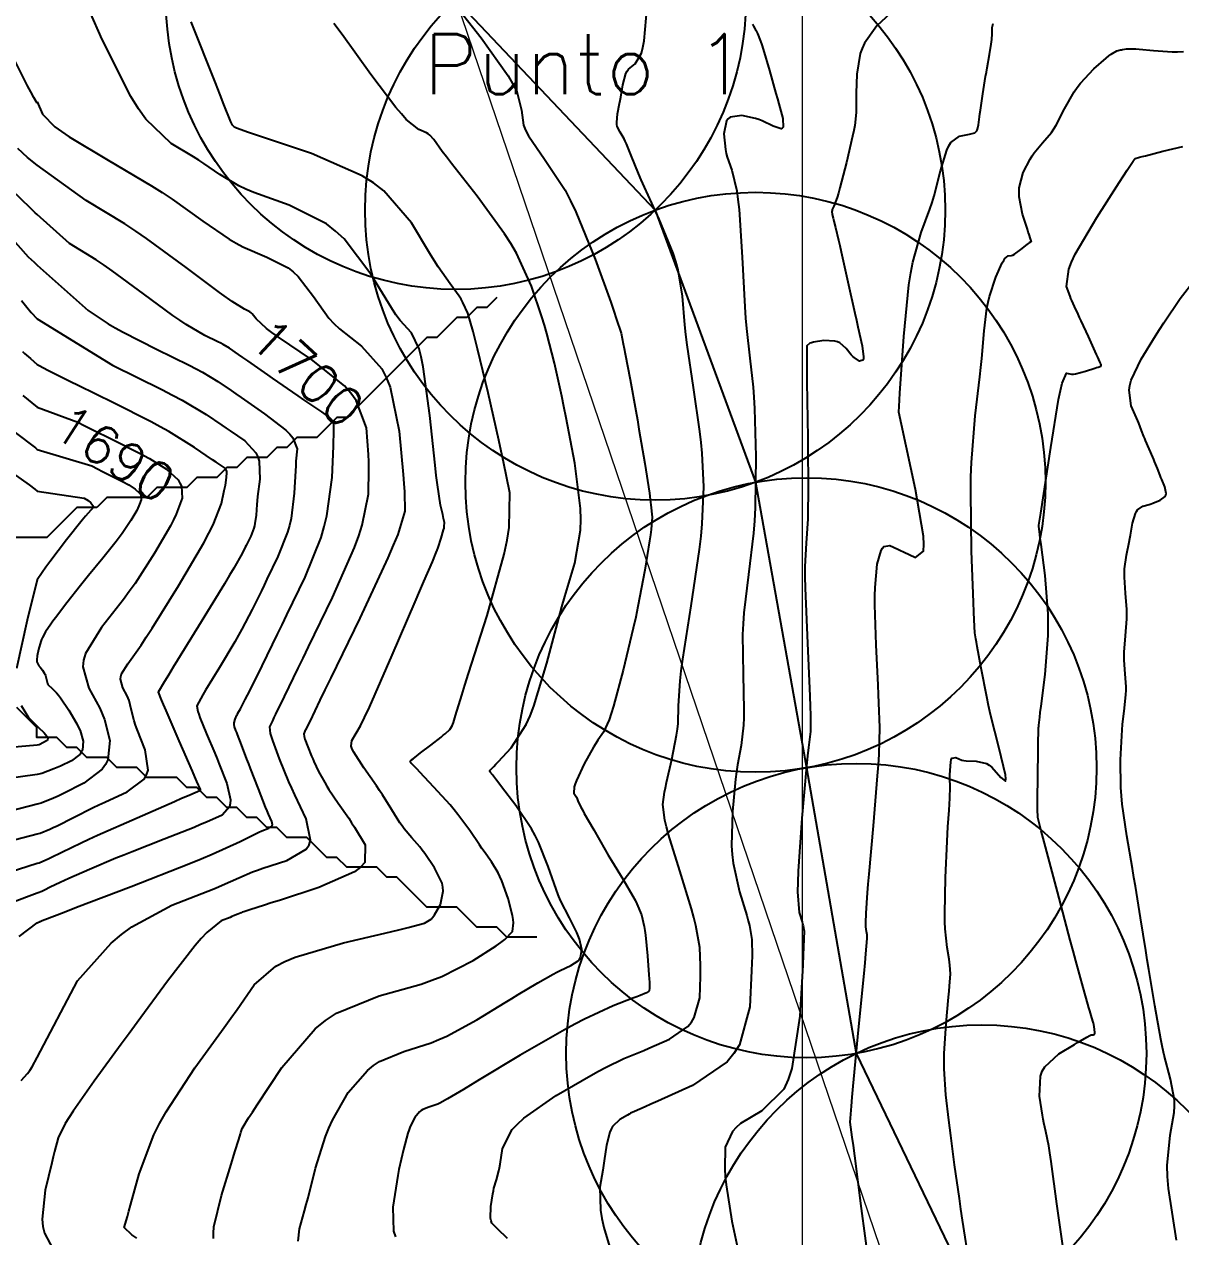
# Model space of a CAD drawing. Header units: metres. Extents: x 837117 to 838477, y 1189012 to 1191015.
# Drawn here: x 837998.7 to 838114.3, y 1190828.9 to 1190950.2 of the extents above; entities that cross this region are included whole.
import ezdxf

# ---------------------------------------------------------------- set-up
doc = ezdxf.new("R2010")
doc.units = ezdxf.units.M
doc.header["$LTSCALE"] = 0.3
for name, color, linetype in [('CIRCULOS', 60, 'Continuous'), ('COTAS 10', 1, 'Continuous'), ('COTAS INT', 252, 'Continuous'), ('LINEA_DE_CEROS', 61, 'Continuous')]:
    doc.layers.add(name, color=color, linetype=linetype)
for name, color, linetype, lineweight in [('COORD', 7, 'Continuous', 20), ('DRENAJE', 5, 'Continuous', 25), ('Linea_Tendencia', 51, 'Continuous', 20), ('TEXTPTO', 90, 'Continuous', 30)]:
    doc.layers.add(name, color=color, linetype=linetype, lineweight=lineweight)
doc.styles.get("Standard").update_dxf_attribs({"font": 'simplex.shx'})

msp = doc.modelspace()

# ---------------------------------------------------------------- linework, layer by layer
at = {"layer": 'CIRCULOS'}
for centre in [(838041.852, 1190952.651), (838061.774, 1190931.577), (838071.801, 1190904.366), (838076.908, 1190875.819), (838081.888, 1190847.25), (838094.438, 1190821.106)]:
    msp.add_circle(centre, 29, dxfattribs=at)
at = {"layer": 'COORD'}
msp.add_line((838076.514, 1189013.872), (838076.514, 1191013.872), dxfattribs=at)
at = {"layer": 'COTAS 10'}
for points, elevation in [([(838041.284, 1190952.792), (838044.367, 1190948.809), (838047.068, 1190945.008), (838047.562, 1190944.176), (838047.945, 1190943.44), (838048.411, 1190941.579), (838048.612, 1190940.076), (838048.828, 1190939.566), (838049.114, 1190939.015), (838050.728, 1190936.685), (838052.762, 1190933.572), (838053.313, 1190932.527), (838053.859, 1190931.403), (838055.786, 1190926.685), (838057.333, 1190922.363), (838057.64, 1190921.489), (838057.894, 1190920.755), (838058.371, 1190919.27), (838058.589, 1190918.213), (838058.68, 1190917.749), (838058.784, 1190917.211), (838059.27, 1190914.647), (838059.842, 1190911.504), (838060, 1190910.6), (838060.159, 1190909.681), (838060.732, 1190906.242), (838061.194, 1190903.267), (838061.284, 1190902.641), (838061.356, 1190902.101), (838061.476, 1190900.865), (838061.37, 1190899.643), (838061.299, 1190899.112), (838061.211, 1190898.497), (838060.744, 1190895.581), (838060.06, 1190891.943), (838059.834, 1190890.872), (838059.594, 1190889.774), (838058.594, 1190885.581), (838057.619, 1190881.969), (838057.394, 1190881.237), (838057.189, 1190880.622), (838056.608, 1190879.367), (838056.038, 1190878.579), (838055.839, 1190878.258), (838055.623, 1190877.891), (838054.692, 1190876.195), (838053.895, 1190874.536), (838053.763, 1190874.194), (838053.669, 1190873.902), (838053.649, 1190873.271), (838053.851, 1190872.972), (838053.898, 1190872.89), (838053.94, 1190872.808), (838054.058, 1190872.515), (838054.353, 1190871.89), (838054.508, 1190871.599), (838054.694, 1190871.258), (838055.629, 1190869.598), (838056.773, 1190867.626), (838057.091, 1190867.088), (838057.41, 1190866.553), (838058.567, 1190864.649), (838059.557, 1190862.963), (838059.771, 1190862.566), (838059.959, 1190862.198), (838060.42, 1190861.123), (838060.689, 1190859.959), (838060.755, 1190859.535), (838060.818, 1190859.069), (838061.017, 1190857.019), (838061.157, 1190855.097), (838061.182, 1190854.71), (838061.202, 1190854.386), (838061.226, 1190853.744), (838061.17, 1190853.538), (838061.139, 1190853.49), (838061.102, 1190853.446), (838060.914, 1190853.317), (838060.264, 1190853.052), (838059.936, 1190852.922), (838059.544, 1190852.767), (838057.593, 1190852.003), (838054.725, 1190850.683), (838053.754, 1190850.178), (838052.707, 1190849.612), (838048.287, 1190847.064), (838044.178, 1190844.603), (838043.326, 1190844.092), (838042.599, 1190843.655), (838041.004, 1190842.695), (838040.242, 1190842.281), (838040.039, 1190842.189), (838039.84, 1190842.107), (838039.153, 1190841.89), (838038.533, 1190841.636), (838038.376, 1190841.531), (838038.226, 1190841.41), (838037.739, 1190840.847), (838037.294, 1190839.954), (838037.171, 1190839.626), (838037.047, 1190839.262), (838036.598, 1190837.657), (838036.163, 1190835.654), (838036.047, 1190835.041), (838035.934, 1190834.402), (838035.542, 1190831.88), (838035.626, 1190829.47), (838035.813, 1190828.902)], 1710), ([(838093.22, 1190826.114), (838092.517, 1190830.56), (838092.348, 1190831.67), (838092.191, 1190832.728), (838091.718, 1190836.114), (838091.342, 1190839.041), (838091.246, 1190839.81), (838091.153, 1190840.561), (838090.846, 1190843.126), (838090.677, 1190845.704), (838090.671, 1190846.465), (838090.683, 1190847.245), (838090.872, 1190850.231), (838091.122, 1190852.89), (838091.171, 1190853.465), (838091.212, 1190853.969), (838091.29, 1190855.209), (838091.254, 1190856.089), (838091.223, 1190856.367), (838091.182, 1190856.66), (838090.961, 1190857.843), (838090.769, 1190859.696), (838090.747, 1190860.411), (838090.739, 1190861.214), (838090.823, 1190864.846), (838090.981, 1190868.436), (838091.019, 1190869.213), (838091.056, 1190869.896), (838091.169, 1190871.58), (838091.243, 1190872.772), (838091.254, 1190873.145), (838091.262, 1190873.537), (838091.255, 1190875.105), (838091.325, 1190876.399), (838091.38, 1190876.617), (838091.451, 1190876.775), (838091.838, 1190876.839), (838092.445, 1190876.58), (838092.656, 1190876.534), (838092.884, 1190876.499), (838093.862, 1190876.467), (838094.908, 1190876.243), (838095.18, 1190876.086), (838095.444, 1190875.89), (838096.334, 1190874.839), (838096.822, 1190874.484), (838096.832, 1190874.725), (838096.789, 1190875.113), (838096.183, 1190877.742), (838095.321, 1190881.155), (838095.116, 1190882.038), (838094.925, 1190882.894), (838094.357, 1190885.762), (838093.974, 1190887.942), (838093.9, 1190888.365), (838093.839, 1190888.709), (838093.734, 1190889.296), (838093.675, 1190890.597), (838093.643, 1190891.391), (838093.605, 1190892.373), (838093.412, 1190897.486), (838093.324, 1190903.416), (838093.353, 1190904.914), (838093.404, 1190906.348), (838093.778, 1190911.009), (838094.232, 1190914.898), (838094.332, 1190915.847), (838094.423, 1190916.741), (838094.659, 1190919.505), (838094.94, 1190921.79), (838095.059, 1190922.381), (838095.195, 1190922.954), (838095.833, 1190924.874), (838096.482, 1190926.298), (838096.626, 1190926.559), (838096.753, 1190926.761), (838097.082, 1190927.011), (838097.414, 1190927.031), (838097.544, 1190927.089), (838097.69, 1190927.169), (838098.353, 1190927.648), (838098.977, 1190928.154), (838099.099, 1190928.251), (838099.198, 1190928.33), (838099.371, 1190928.461), (838099.389, 1190928.477), (838099.391, 1190928.483), (838099.392, 1190928.49), (838099.383, 1190928.522), (838099.361, 1190928.573), (838099.354, 1190928.592), (838099.346, 1190928.614), (838099.311, 1190928.707), (838099.165, 1190929.151), (838099.087, 1190929.392), (838098.993, 1190929.685), (838098.517, 1190931.172), (838098.172, 1190932.92), (838098.16, 1190933.378), (838098.185, 1190933.824), (838098.578, 1190935.34), (838099.258, 1190936.671), (838099.465, 1190937), (838099.678, 1190937.313), (838100.514, 1190938.3), (838101.391, 1190939.355), (838101.631, 1190939.711), (838101.87, 1190940.094), (838102.72, 1190941.707), (838103.679, 1190943.409), (838103.986, 1190943.849), (838104.311, 1190944.275), (838105.633, 1190945.698), (838106.861, 1190946.789), (838107.127, 1190947.005), (838107.361, 1190947.184), (838107.936, 1190947.52), (838108.308, 1190947.606), (838108.413, 1190947.627), (838108.52, 1190947.648), (838108.914, 1190947.712), (838109.572, 1190947.72), (838109.846, 1190947.704), (838110.159, 1190947.68), (838111.619, 1190947.53), (838113.461, 1190947.423), (838114.016, 1190947.426), (838114.589, 1190947.444)], 1720), ([(837998.38, 1190844.547), (837999.028, 1190845.236), (837999.242, 1190845.542), (837999.472, 1190845.898), (838000, 1190846.838), (838004.032, 1190854.509), (838007.396, 1190858.284), (838008.402, 1190859.144), (838009.439, 1190859.923), (838013.449, 1190862.066), (838017.043, 1190863.47), (838017.818, 1190863.784), (838018.498, 1190864.065), (838020.156, 1190864.808), (838021.521, 1190865.395), (838022.015, 1190865.577), (838022.56, 1190865.768), (838024.948, 1190866.53), (838026.898, 1190867.668), (838027.167, 1190868.096), (838027.317, 1190868.573), (838026.881, 1190870.704), (838025.741, 1190873.113), (838025.448, 1190873.766), (838025.165, 1190874.413), (838024.224, 1190876.698), (838023.541, 1190878.554), (838023.42, 1190878.931), (838023.329, 1190879.248), (838023.245, 1190879.897), (838023.536, 1190880.525), (838023.682, 1190880.828), (838023.855, 1190881.188), (838024.714, 1190882.954), (838026.083, 1190885.766), (838026.577, 1190886.786), (838027.122, 1190887.91), (838029.509, 1190892.838), (838031.713, 1190897.834), (838032.143, 1190899.001), (838032.495, 1190900.073), (838033.115, 1190903.164), (838033.15, 1190905.693), (838033.132, 1190906.411), (838033.103, 1190907.137), (838032.901, 1190909.824), (838031.891, 1190912.537), (838031.352, 1190913.28), (838030.701, 1190914.019), (838027.415, 1190916.659), (838024.12, 1190918.874), (838023.463, 1190919.346), (838022.916, 1190919.756), (838021.866, 1190920.724), (838021.492, 1190921.216), (838021.371, 1190921.326), (838021.244, 1190921.425), (838020.724, 1190921.687), (838019.485, 1190922.44), (838019.004, 1190922.779), (838018.904, 1190922.848), (838018.22, 1190923.343), (838014.891, 1190925.854), (838010.923, 1190928.753), (838009.837, 1190929.493), (838008.755, 1190930.206), (838004.891, 1190932.555), (838000, 1190936.069), (837999.012, 1190936.829), (837998.061, 1190937.734)], 1700), ([(837998.55, 1190913.042), (838000, 1190911.868), (838004.065, 1190910.371), (838004.673, 1190910.059), (838005.301, 1190909.742), (838007.732, 1190908.547), (838010.084, 1190907.355), (838010.661, 1190907.04), (838011.207, 1190906.731), (838012.914, 1190905.667), (838014.067, 1190904.603), (838014.263, 1190904.293), (838014.407, 1190903.978), (838014.484, 1190902.786), (838013.898, 1190901.191), (838013.624, 1190900.62), (838013.301, 1190899.995), (838011.733, 1190897.272), (838009.769, 1190894.253), (838009.198, 1190893.441), (838008.615, 1190892.639), (838006.407, 1190889.829), (838004.823, 1190887.234), (838004.631, 1190886.568), (838004.548, 1190885.925), (838005.14, 1190883.791), (838006.249, 1190881.781), (838006.491, 1190881.215), (838006.704, 1190880.646), (838007.241, 1190878.556), (838007.06, 1190876.614), (838006.821, 1190876.138), (838006.501, 1190875.688), (838004.664, 1190874.282), (838002.565, 1190873.224), (838002.079, 1190872.992), (838001.635, 1190872.788), (838000.376, 1190872.27), (838000, 1190872.171), (837992.766, 1190870.294)], 1690)]:
    msp.add_lwpolyline(points, dxfattribs=dict(at, elevation=elevation))
at = {"layer": 'COTAS INT'}
for points, elevation in [([(838009.965, 1190828.778), (838009.445, 1190829.104), (838008.694, 1190829.857), (838009.002, 1190830.933), (838009.15, 1190831.462), (838009.324, 1190832.091), (838010.181, 1190835.198), (838011.663, 1190839.113), (838012.233, 1190840.251), (838012.871, 1190841.413), (838015.75, 1190845.807), (838018.685, 1190849.85), (838019.358, 1190850.791), (838019.971, 1190851.654), (838021.681, 1190854.126), (838023.853, 1190855.966), (838024.757, 1190856.43), (838025.792, 1190856.875), (838030.622, 1190858.319), (838035.324, 1190859.419), (838036.278, 1190859.647), (838037.082, 1190859.841), (838038.73, 1190860.268), (838039.381, 1190860.685), (838039.555, 1190860.874), (838039.727, 1190861.094), (838040.33, 1190862.154), (838040.595, 1190863.486), (838040.554, 1190863.878), (838040.464, 1190864.28), (838039.727, 1190865.813), (838038.732, 1190867.247), (838038.479, 1190867.586), (838038.237, 1190867.9), (838037.444, 1190868.826), (838036.695, 1190869.714), (838036.48, 1190870.005), (838036.262, 1190870.315), (838035.448, 1190871.596), (838034.512, 1190873.097), (838034.217, 1190873.545), (838033.907, 1190874.008), (838032.656, 1190875.799), (838031.649, 1190877.367), (838031.493, 1190877.689), (838031.389, 1190877.963), (838031.457, 1190878.547), (838032.327, 1190880.017), (838032.73, 1190880.849), (838033.203, 1190881.866), (838035.496, 1190887.071), (838037.785, 1190892.403), (838038.255, 1190893.499), (838038.654, 1190894.43), (838039.504, 1190896.418), (838039.876, 1190897.337), (838039.973, 1190897.593), (838040.068, 1190897.851), (838040.389, 1190898.791), (838040.625, 1190899.603), (838040.666, 1190899.78), (838040.696, 1190899.936), (838040.717, 1190900.328), (838040.628, 1190900.752), (838040.589, 1190900.928), (838040.544, 1190901.13), (838040.328, 1190902.074), (838040.003, 1190904.127), (838039.89, 1190905.029), (838039.766, 1190906.075), (838039.231, 1190911.057), (838038.584, 1190915.927), (838038.389, 1190916.903), (838038.188, 1190917.717), (838037.403, 1190919.311), (838036.277, 1190920.539), (838035.861, 1190921.122), (838035.398, 1190921.811), (838033.35, 1190925.178), (838030.671, 1190928.702), (838029.81, 1190929.489), (838028.899, 1190930.196), (838025.178, 1190932.067), (838021.647, 1190933.352), (838020.855, 1190933.688), (838020.143, 1190934.016), (838018.241, 1190935.13), (838016.658, 1190936.251), (838016.147, 1190936.584), (838015.604, 1190936.926), (838013.38, 1190938.241), (838010.846, 1190940.674), (838010.108, 1190941.721), (838009.354, 1190942.929), (838006.497, 1190948.642), (838004.033, 1190954.293)], 1704), ([(838047.01, 1190828.734), (838045.996, 1190829.725), (838045.456, 1190830.279), (838045.37, 1190830.505), (838045.312, 1190830.763), (838045.33, 1190831.956), (838045.537, 1190833.215), (838045.598, 1190833.513), (838045.66, 1190833.789), (838045.896, 1190834.608), (838046.14, 1190835.499), (838046.207, 1190835.822), (838046.274, 1190836.177), (838046.515, 1190837.736), (838047.485, 1190839.627), (838048.012, 1190840.192), (838048.65, 1190840.775), (838051.889, 1190843.033), (838055.34, 1190845.044), (838056.113, 1190845.473), (838056.806, 1190845.845), (838058.651, 1190846.727), (838060.158, 1190847.342), (838060.638, 1190847.546), (838061.146, 1190847.765), (838063.209, 1190848.679), (838065.036, 1190849.93), (838065.396, 1190850.361), (838065.692, 1190850.828), (838066.233, 1190852.823), (838066.311, 1190854.951), (838066.314, 1190855.503), (838066.31, 1190856.039), (838066.232, 1190857.838), (838065.85, 1190860.043), (838065.655, 1190860.834), (838065.421, 1190861.704), (838064.251, 1190865.498), (838063.121, 1190869.135), (838062.912, 1190869.905), (838062.748, 1190870.573), (838062.532, 1190872.131), (838062.717, 1190873.362), (838062.806, 1190873.824), (838062.911, 1190874.338), (838063.428, 1190876.633), (838063.914, 1190879.062), (838064, 1190879.661), (838064.064, 1190880.228), (838064.122, 1190882.009), (838064.263, 1190884.5), (838064.381, 1190885.514), (838064.533, 1190886.669), (838065.365, 1190892.009), (838066.203, 1190897.64), (838066.36, 1190898.977), (838066.483, 1190900.218), (838066.654, 1190903.899), (838066.469, 1190907.281), (838066.367, 1190908.333), (838066.244, 1190909.436), (838065.619, 1190913.839), (838064.981, 1190918.116), (838064.85, 1190919.14), (838064.739, 1190920.095), (838064.504, 1190922.964), (838064.084, 1190925.618), (838063.857, 1190926.437), (838063.581, 1190927.293), (838062.184, 1190930.689), (838060.714, 1190933.875), (838060.391, 1190934.598), (838060.105, 1190935.253), (838059.38, 1190937.045), (838058.914, 1190938.22), (838058.792, 1190938.486), (838058.672, 1190938.727), (838058.266, 1190939.38), (838057.993, 1190939.957), (838057.958, 1190940.148), (838057.94, 1190940.354), (838058.021, 1190941.213), (838058.218, 1190942.236), (838058.274, 1190942.544), (838058.33, 1190942.864), (838058.535, 1190944.11), (838058.85, 1190945.233), (838058.975, 1190945.475), (838059.117, 1190945.687), (838059.765, 1190946.202), (838060.412, 1190947.272), (838060.552, 1190947.834), (838060.676, 1190948.51), (838060.983, 1190951.913)], 1712), ([(838017.614, 1190828.753), (838017.605, 1190829.289), (838017.661, 1190829.924), (838018.403, 1190833.033), (838019.379, 1190836.176), (838019.584, 1190836.832), (838019.759, 1190837.394), (838020.152, 1190838.652), (838020.327, 1190839.215), (838020.364, 1190839.34), (838020.397, 1190839.451), (838020.477, 1190839.741), (838021.115, 1190840.798), (838021.5, 1190841.392), (838021.975, 1190842.118), (838024.442, 1190845.828), (838027.793, 1190849.706), (838028.825, 1190850.537), (838029.903, 1190851.262), (838034.172, 1190853.006), (838038.392, 1190854.19), (838039.439, 1190854.563), (838040.433, 1190854.955), (838043.585, 1190856.533), (838045.895, 1190858.019), (838046.359, 1190858.352), (838046.746, 1190858.653), (838047.51, 1190859.457), (838047.604, 1190860.318), (838047.569, 1190860.653), (838047.507, 1190861.031), (838047.064, 1190862.749), (838046.437, 1190864.524), (838046.259, 1190864.939), (838046.08, 1190865.32), (838045.418, 1190866.417), (838044.674, 1190867.429), (838044.443, 1190867.757), (838044.2, 1190868.106), (838043.235, 1190869.535), (838042.056, 1190871.153), (838041.68, 1190871.62), (838041.281, 1190872.096), (838039.662, 1190873.884), (838038.241, 1190875.374), (838037.967, 1190875.662), (838037.746, 1190875.895), (838037.382, 1190876.289), (838037.355, 1190876.333), (838037.337, 1190876.359), (838037.301, 1190876.412), (838037.277, 1190876.461), (838037.276, 1190876.473), (838037.278, 1190876.484), (838037.304, 1190876.516), (838037.369, 1190876.565), (838037.396, 1190876.585), (838037.426, 1190876.609), (838037.566, 1190876.723), (838037.936, 1190877.014), (838038.112, 1190877.15), (838038.32, 1190877.31), (838039.336, 1190878.085), (838040.371, 1190878.89), (838040.591, 1190879.068), (838040.782, 1190879.226), (838041.23, 1190879.637), (838041.48, 1190880.026), (838041.545, 1190880.17), (838041.609, 1190880.331), (838041.826, 1190881.044), (838042.434, 1190883.075), (838042.744, 1190884.067), (838043.116, 1190885.244), (838044.974, 1190891.044), (838046.695, 1190897.192), (838046.982, 1190898.588), (838047.186, 1190899.852), (838047.238, 1190903.308), (838046.61, 1190906.418), (838046.385, 1190907.463), (838046.139, 1190908.587), (838045.07, 1190913.308), (838044.024, 1190917.721), (838043.793, 1190918.651), (838043.587, 1190919.453), (838043.055, 1190921.294), (838042.562, 1190922.358), (838042.381, 1190922.67), (838042.18, 1190922.99), (838041.294, 1190924.212), (838040.081, 1190925.923), (838039.675, 1190926.552), (838039.238, 1190927.248), (838037.405, 1190930.323), (838034.636, 1190933.525), (838033.608, 1190934.3), (838032.467, 1190935.028), (838027.405, 1190937.257), (838022.728, 1190938.808), (838021.83, 1190939.108), (838021.104, 1190939.352), (838019.916, 1190939.768), (838019.841, 1190939.821), (838019.817, 1190939.837), (838019.791, 1190939.854), (838019.685, 1190939.916), (838019.564, 1190940.032), (838019.529, 1190940.082), (838019.493, 1190940.139), (838019.357, 1190940.412), (838018.662, 1190942.141), (838018.274, 1190943.117), (838017.801, 1190944.309), (838015.384, 1190950.412)], 1706), ([(838085.272, 1190951.249), (838083.951, 1190950.001), (838082.721, 1190948.276), (838082.481, 1190947.76), (838082.285, 1190947.229), (838081.938, 1190945.176), (838081.89, 1190943.274), (838081.882, 1190942.838), (838081.875, 1190942.441), (838081.871, 1190941.335), (838081.729, 1190940.051), (838081.636, 1190939.542), (838081.52, 1190938.967), (838080.907, 1190936.332), (838080.249, 1190933.797), (838080.104, 1190933.284), (838079.976, 1190932.852), (838079.648, 1190931.975), (838079.486, 1190931.639), (838079.463, 1190931.549), (838079.448, 1190931.461), (838079.474, 1190931.153), (838079.578, 1190930.771), (838079.613, 1190930.636), (838079.651, 1190930.489), (838079.81, 1190929.85), (838080.107, 1190928.578), (838080.232, 1190928.031), (838080.375, 1190927.4), (838081.045, 1190924.415), (838081.743, 1190921.285), (838081.904, 1190920.562), (838082.05, 1190919.9), (838082.462, 1190918.028), (838082.615, 1190916.899), (838082.598, 1190916.705), (838082.556, 1190916.564), (838082.192, 1190916.482), (838081.668, 1190916.831), (838081.526, 1190916.96), (838081.385, 1190917.105), (838080.883, 1190917.746), (838080.237, 1190918.313), (838080.004, 1190918.411), (838079.748, 1190918.483), (838078.631, 1190918.53), (838077.602, 1190918.376), (838077.402, 1190918.321), (838077.239, 1190918.262), (838076.956, 1190918.003), (838076.941, 1190916.416), (838076.946, 1190915.519), (838076.956, 1190914.423), (838077.028, 1190908.815), (838077.063, 1190903.001), (838077.05, 1190901.776), (838077.028, 1190900.718), (838076.866, 1190898.289), (838076.749, 1190895.94), (838076.756, 1190894.933), (838076.779, 1190893.772), (838077.002, 1190888.289), (838077.249, 1190882.984), (838077.287, 1190881.935), (838077.313, 1190881.068), (838077.296, 1190879.451), (838077.105, 1190877.86), (838077.02, 1190877.009), (838076.922, 1190875.98), (838076.454, 1190870.783), (838076.073, 1190865.466), (838076.03, 1190864.362), (838076.014, 1190863.417), (838076.182, 1190861.333), (838076.466, 1190860.413), (838076.522, 1190860.202), (838076.57, 1190860.01), (838076.662, 1190859.476), (838076.618, 1190857.924), (838076.579, 1190857.09), (838076.528, 1190856.082), (838076.248, 1190850.981), (838075.451, 1190845.73), (838075.074, 1190844.627), (838074.629, 1190843.675), (838072.457, 1190841.505), (838070.304, 1190840.23), (838069.871, 1190839.843), (838069.508, 1190839.441), (838068.787, 1190837.867), (838068.73, 1190835.715), (838068.787, 1190834.949), (838068.874, 1190834.11), (838069.451, 1190830.465), (838070.233, 1190826.749)], 1716), ([(838026.068, 1190828.49), (838026.208, 1190829.711), (838026.728, 1190831.506), (838026.897, 1190832.133), (838027.077, 1190832.818), (838027.819, 1190835.764), (838028.815, 1190838.944), (838029.156, 1190839.775), (838029.524, 1190840.586), (838031.091, 1190843.337), (838033.01, 1190845.558), (838033.601, 1190846.034), (838034.218, 1190846.449), (838036.663, 1190847.448), (838039.371, 1190848.303), (838040.154, 1190848.628), (838040.952, 1190848.991), (838043.955, 1190850.623), (838046.773, 1190852.331), (838047.455, 1190852.743), (838048.094, 1190853.129), (838050.045, 1190854.302), (838051.569, 1190855.177), (838051.938, 1190855.375), (838052.285, 1190855.553), (838053.349, 1190856.036), (838054.074, 1190856.498), (838054.207, 1190856.663), (838054.31, 1190856.845), (838054.441, 1190857.633), (838054.215, 1190858.662), (838054.094, 1190858.995), (838053.947, 1190859.349), (838053.205, 1190860.8), (838052.326, 1190862.557), (838052.093, 1190863.104), (838051.865, 1190863.676), (838051.078, 1190865.959), (838050.122, 1190868.383), (838049.788, 1190869.045), (838049.423, 1190869.701), (838047.854, 1190872.037), (838046.421, 1190873.91), (838046.143, 1190874.275), (838045.916, 1190874.573), (838045.523, 1190875.096), (838045.455, 1190875.189), (838045.433, 1190875.216), (838045.41, 1190875.244), (838045.314, 1190875.349), (838045.247, 1190875.449), (838045.241, 1190875.473), (838045.24, 1190875.496), (838045.286, 1190875.568), (838045.657, 1190875.952), (838045.862, 1190876.172), (838046.112, 1190876.441), (838047.383, 1190877.824), (838048.88, 1190880.155), (838049.272, 1190881.023), (838049.654, 1190881.986), (838050.954, 1190886.266), (838052.133, 1190890.785), (838052.439, 1190891.899), (838052.736, 1190892.954), (838053.735, 1190896.266), (838054.312, 1190899.582), (838054.342, 1190900.639), (838054.317, 1190901.756), (838053.758, 1190906.289), (838052.883, 1190910.819), (838052.659, 1190911.934), (838052.442, 1190912.988), (838051.72, 1190916.289), (838050.959, 1190919.238), (838050.716, 1190920.07), (838050.46, 1190920.908), (838049.42, 1190923.989), (838047.901, 1190927.27), (838047.342, 1190928.233), (838046.723, 1190929.221), (838043.989, 1190932.986), (838041.42, 1190936.238), (838040.905, 1190936.901), (838040.476, 1190937.461), (838039.633, 1190938.629), (838039.231, 1190939.086), (838039.079, 1190939.198), (838038.91, 1190939.304), (838038.153, 1190939.633), (838036.888, 1190940.655), (838036.399, 1190941.197), (838035.85, 1190941.852), (838033.364, 1190945.156), (838030.467, 1190949.146), (838029.658, 1190950.234)], 1708), ([(838071.512, 1190950.185), (838071.625, 1190949.995), (838071.749, 1190949.752), (838071.79, 1190949.675), (838071.834, 1190949.594), (838072.016, 1190949.262), (838072.322, 1190948.474), (838072.443, 1190948.103), (838072.58, 1190947.667), (838073.209, 1190945.545), (838073.857, 1190943.255), (838074.006, 1190942.714), (838074.143, 1190942.212), (838074.526, 1190940.737), (838074.564, 1190939.883), (838074.483, 1190939.773), (838074.361, 1190939.719), (838073.59, 1190939.98), (838072.479, 1190940.522), (838072.143, 1190940.643), (838071.795, 1190940.753), (838070.436, 1190941.046), (838069.288, 1190940.895), (838069.073, 1190940.725), (838068.902, 1190940.499), (838068.658, 1190939.217), (838068.805, 1190937.658), (838068.882, 1190937.258), (838068.974, 1190936.871), (838069.436, 1190935.586), (838069.937, 1190933.524), (838070.054, 1190932.647), (838070.162, 1190931.638), (838070.47, 1190926.889), (838070.74, 1190921.925), (838070.824, 1190920.78), (838070.911, 1190919.736), (838071.259, 1190916.793), (838071.573, 1190913.886), (838071.639, 1190912.864), (838071.697, 1190911.748), (838071.833, 1190906.933), (838071.77, 1190901.823), (838071.703, 1190900.521), (838071.614, 1190899.267), (838071.115, 1190895.149), (838070.641, 1190891.304), (838070.568, 1190890.224), (838070.521, 1190889.136), (838070.562, 1190885.149), (838070.657, 1190881.606), (838070.643, 1190880.798), (838070.613, 1190880.065), (838070.362, 1190878.042), (838070.008, 1190876.099), (838069.913, 1190875.416), (838069.82, 1190874.671), (838069.493, 1190871.457), (838069.41, 1190868.02), (838069.471, 1190867.134), (838069.567, 1190866.276), (838070.216, 1190863.416), (838070.943, 1190861.058), (838071.089, 1190860.518), (838071.21, 1190860.027), (838071.447, 1190858.657), (838071.464, 1190856.981), (838071.446, 1190856.297), (838071.419, 1190855.517), (838071.241, 1190851.902), (838070.214, 1190848.118), (838069.653, 1190847.231), (838068.97, 1190846.414), (838065.504, 1190844.042), (838062.028, 1190842.478), (838061.341, 1190842.17), (838060.772, 1190841.916), (838059.709, 1190841.451), (838059.311, 1190841.261), (838059.162, 1190841.18), (838058.995, 1190841.088), (838058.25, 1190840.654), (838057.522, 1190839.946), (838057.366, 1190839.681), (838057.228, 1190839.385), (838056.896, 1190838.069), (838056.671, 1190836.503), (838056.602, 1190836.052), (838056.53, 1190835.592), (838056.242, 1190833.864), (838056.296, 1190831.567), (838056.439, 1190830.748), (838056.638, 1190829.849), (838057.819, 1190825.945)], 1714), ([(838083.137, 1190826.281), (838082.413, 1190831.747), (838081.727, 1190837.002), (838081.593, 1190838.03), (838081.483, 1190838.872), (838081.29, 1190840.372), (838081.396, 1190841.965), (838081.474, 1190842.866), (838081.574, 1190843.967), (838082.114, 1190849.605), (838082.661, 1190855.227), (838082.766, 1190856.318), (838082.851, 1190857.206), (838082.989, 1190858.732), (838082.979, 1190858.965), (838082.971, 1190859.038), (838082.96, 1190859.116), (838082.901, 1190859.429), (838082.851, 1190859.92), (838082.845, 1190860.109), (838082.843, 1190860.321), (838082.865, 1190861.283), (838083.006, 1190863.299), (838083.078, 1190864.176), (838083.165, 1190865.192), (838083.601, 1190870.016), (838084.021, 1190875.005), (838084.098, 1190876.126), (838084.158, 1190877.134), (838084.232, 1190879.832), (838084.153, 1190882.294), (838084.117, 1190883.154), (838084.074, 1190884.09), (838083.868, 1190888.114), (838083.734, 1190892.103), (838083.737, 1190893.017), (838083.758, 1190893.85), (838083.979, 1190896.169), (838084.379, 1190897.542), (838084.513, 1190897.777), (838084.657, 1190897.948), (838085.257, 1190898.045), (838086.051, 1190897.667), (838086.317, 1190897.541), (838086.602, 1190897.404), (838087.796, 1190896.832), (838088.604, 1190897.491), (838088.647, 1190898.131), (838088.61, 1190898.971), (838087.822, 1190903.655), (838086.406, 1190910.15), (838086.14, 1190911.373), (838086.207, 1190912.575), (838086.255, 1190913.309), (838086.316, 1190914.218), (838086.64, 1190918.95), (838087.154, 1190924.115), (838087.333, 1190925.297), (838087.53, 1190926.371), (838088.375, 1190929.352), (838089.25, 1190931.682), (838089.464, 1190932.346), (838089.668, 1190933.017), (838090.303, 1190935.509), (838090.936, 1190937.589), (838091.138, 1190938.001), (838091.352, 1190938.342), (838092.22, 1190938.981), (838093.026, 1190939.14), (838093.201, 1190939.179), (838093.354, 1190939.215), (838093.733, 1190939.324), (838093.936, 1190939.503), (838093.979, 1190939.582), (838094.016, 1190939.674), (838094.1, 1190940.115), (838094.195, 1190940.908), (838094.239, 1190941.221), (838094.29, 1190941.576), (838094.539, 1190943.198), (838094.821, 1190944.951), (838094.894, 1190945.389), (838094.965, 1190945.806), (838095.201, 1190947.139), (838095.375, 1190948.185), (838095.407, 1190948.42), (838095.431, 1190948.632), (838095.459, 1190949.204), (838095.464, 1190949.621), (838095.474, 1190949.736), (838095.488, 1190949.85), (838095.57, 1190950.26)], 1718), ([(838000, 1190942.266), (837999.644, 1190942.856), (837999.341, 1190943.409), (837999.014, 1190944.024), (837997.636, 1190946.762)], 1702), ([(838000, 1190942.423), (838000.509, 1190941.164), (838001.759, 1190939.904), (838002.405, 1190939.433), (838003.183, 1190938.907), (838007.075, 1190936.566), (838011.417, 1190933.999), (838012.477, 1190933.331), (838013.475, 1190932.681), (838016.566, 1190930.492), (838019.181, 1190928.68), (838019.879, 1190928.268), (838020.566, 1190927.896), (838022.951, 1190926.877), (838025.071, 1190925.81), (838025.591, 1190925.408), (838026.081, 1190924.959), (838027.608, 1190922.951), (838029.157, 1190920.783), (838029.662, 1190920.234), (838030.199, 1190919.707), (838032.409, 1190917.985), (838034.46, 1190915.72), (838034.895, 1190914.85), (838035.274, 1190913.875), (838036.164, 1190909.475), (838036.57, 1190905.156), (838036.643, 1190904.231), (838036.699, 1190903.425), (838036.758, 1190901.49), (838036.033, 1190899.139), (838035.594, 1190898.069), (838035.051, 1190896.818), (838032.233, 1190890.786), (838029.342, 1190884.812), (838028.754, 1190883.598), (838028.258, 1190882.573), (838027.232, 1190880.46), (838026.882, 1190879.739), (838026.811, 1190879.593), (838026.752, 1190879.469), (838026.632, 1190879.213), (838026.667, 1190878.947), (838026.704, 1190878.818), (838026.753, 1190878.664), (838027.032, 1190877.906), (838027.418, 1190876.969), (838027.535, 1190876.702), (838027.657, 1190876.432), (838028.131, 1190875.431), (838028.737, 1190874.327), (838028.942, 1190873.992), (838029.163, 1190873.645), (838030.093, 1190872.285), (838031.137, 1190870.769), (838031.429, 1190870.322), (838031.723, 1190869.864), (838032.795, 1190868.115), (838032.74, 1190866.348), (838032.323, 1190865.878), (838031.731, 1190865.418), (838028.142, 1190863.828), (838024.207, 1190862.555), (838023.397, 1190862.294), (838022.709, 1190862.074), (838021.234, 1190861.608), (838020.636, 1190861.417), (838020.499, 1190861.369), (838020.376, 1190861.324), (838020.038, 1190861.179), (838019.632, 1190860.997), (838019.465, 1190860.928), (838019.275, 1190860.851), (838018.393, 1190860.507), (838016.941, 1190859.343), (838016.391, 1190858.75), (838015.777, 1190858.039), (838013.028, 1190854.492), (838009.976, 1190850.333), (838009.172, 1190849.237), (838008.386, 1190848.165), (838005.696, 1190844.492), (838003.575, 1190841.479), (838003.149, 1190840.823), (838002.791, 1190840.245), (838002.08, 1190838.802), (838001.724, 1190837.43), (838001.591, 1190836.897), (838001.443, 1190836.298), (838000.782, 1190833.58), (838000.482, 1190830.674), (838000.561, 1190829.956), (838000.711, 1190829.276), (838001.839, 1190827.133)], 1702), ([(838102.564, 1190827.773), (838101.945, 1190832.206), (838101.362, 1190836.445), (838101.235, 1190837.299), (838101.124, 1190838.016), (838100.846, 1190839.451), (838100.639, 1190840.317), (838100.572, 1190840.674), (838100.5, 1190841.082), (838100.206, 1190842.979), (838100.307, 1190844.986), (838100.486, 1190845.463), (838100.729, 1190845.906), (838102.15, 1190847.223), (838103.698, 1190848.144), (838104.021, 1190848.337), (838104.3, 1190848.505), (838104.924, 1190848.888), (838105.224, 1190849.052), (838105.298, 1190849.08), (838105.367, 1190849.102), (838105.581, 1190849.119), (838105.715, 1190849.188), (838105.734, 1190849.241), (838105.744, 1190849.31), (838105.714, 1190849.683), (838105.622, 1190850.141), (838105.593, 1190850.264), (838105.563, 1190850.384), (838105.445, 1190850.803), (838105.234, 1190851.516), (838105.146, 1190851.822), (838105.046, 1190852.176), (838104.577, 1190853.845), (838103.844, 1190856.514), (838103.578, 1190857.498), (838103.284, 1190858.588), (838101.993, 1190863.407), (838100.8, 1190867.9), (838100.568, 1190868.783), (838100.378, 1190869.51), (838100.047, 1190870.835), (838100.012, 1190871.663), (838100.009, 1190872.077), (838100.008, 1190872.571), (838100.03, 1190875.021), (838100.066, 1190877.503), (838100.074, 1190878.016), (838100.082, 1190878.454), (838100.103, 1190879.409), (838100.117, 1190879.785), (838100.12, 1190879.859), (838100.123, 1190879.919), (838100.129, 1190880.026), (838100.131, 1190880.047), (838100.131, 1190880.058), (838100.129, 1190880.077), (838100.225, 1190880.864), (838100.286, 1190881.354), (838100.362, 1190881.961), (838100.761, 1190885.136), (838101.064, 1190889.055), (838101.079, 1190890.132), (838101.064, 1190891.205), (838100.761, 1190895.051), (838100.362, 1190898.129), (838100.286, 1190898.718), (838100.226, 1190899.193), (838100.132, 1190899.957), (838100.137, 1190899.985), (838100.139, 1190899.996), (838100.15, 1190900.062), (838100.336, 1190901.293), (838101.324, 1190907.848), (838102.121, 1190912.66), (838102.302, 1190913.559), (838102.466, 1190914.272), (838102.916, 1190915.281), (838103.41, 1190915.181), (838103.603, 1190915.194), (838103.82, 1190915.224), (838104.805, 1190915.477), (838105.735, 1190915.778), (838105.918, 1190915.838), (838106.067, 1190915.889), (838106.334, 1190915.986), (838106.373, 1190916.026), (838106.378, 1190916.041), (838106.38, 1190916.056), (838106.369, 1190916.124), (838106.334, 1190916.214), (838106.322, 1190916.244), (838106.309, 1190916.276), (838106.251, 1190916.409), (838106.032, 1190916.887), (838105.918, 1190917.136), (838105.78, 1190917.435), (838105.088, 1190918.94), (838104.361, 1190920.514), (838104.202, 1190920.858), (838104.061, 1190921.162), (838103.704, 1190921.929), (838103.435, 1190922.548), (838103.35, 1190922.759), (838103.26, 1190922.987), (838102.897, 1190923.953), (838103.123, 1190925.668), (838103.404, 1190926.367), (838103.781, 1190927.164), (838105.93, 1190930.854), (838108.171, 1190934.349), (838108.606, 1190935.022), (838108.96, 1190935.568), (838109.567, 1190936.479), (838109.635, 1190936.552), (838109.65, 1190936.569), (838109.663, 1190936.586), (838109.696, 1190936.637), (838109.719, 1190936.678), (838109.726, 1190936.689), (838109.734, 1190936.699), (838109.767, 1190936.734), (838110.215, 1190936.867), (838110.485, 1190936.939), (838110.818, 1190937.027), (838112.549, 1190937.471), (838114.542, 1190937.948)], 1722), ([(837998.189, 1190858.937), (838000, 1190860.311), (838000.01, 1190860.314), (838000.042, 1190860.327), (838000.054, 1190860.333), (838000.067, 1190860.339), (838000.123, 1190860.367), (838000.219, 1190860.413), (838000.257, 1190860.431), (838000.3, 1190860.45), (838000.497, 1190860.538), (838001.998, 1190861.123), (838002.863, 1190861.457), (838003.923, 1190861.865), (838009.373, 1190863.958), (838015.134, 1190866.213), (838016.389, 1190866.723), (838017.497, 1190867.184), (838020.274, 1190868.437), (838021.818, 1190869.21), (838022.149, 1190869.368), (838022.439, 1190869.503), (838023.135, 1190869.787), (838023.44, 1190869.965), (838023.482, 1190870.032), (838023.505, 1190870.106), (838023.437, 1190870.439), (838023.119, 1190871.175), (838022.984, 1190871.504), (838022.83, 1190871.888), (838022.105, 1190873.724), (838021.326, 1190875.728), (838021.136, 1190876.217), (838020.959, 1190876.678), (838020.413, 1190878.104), (838020.019, 1190879.138), (838019.936, 1190879.351), (838019.866, 1190879.533), (838019.708, 1190879.926), (838019.671, 1190880.153), (838019.675, 1190880.23), (838019.687, 1190880.313), (838019.785, 1190880.664), (838019.95, 1190881.063), (838020.004, 1190881.176), (838020.062, 1190881.291), (838020.303, 1190881.715), (838020.798, 1190882.639), (838021.016, 1190883.068), (838021.27, 1190883.573), (838022.477, 1190886.024), (838024.012, 1190889.173), (838024.471, 1190890.119), (838024.946, 1190891.096), (838026.784, 1190894.89), (838028.374, 1190898.85), (838028.692, 1190899.932), (838028.957, 1190901.008), (838029.473, 1190904.839), (838029.601, 1190907.962), (838029.622, 1190908.592), (838029.633, 1190908.975), (838029.637, 1190909.119), (838029.638, 1190910.172), (838029.432, 1190910.598), (838029.316, 1190910.729), (838029.175, 1190910.866), (838028.45, 1190911.408), (838027.152, 1190912.279), (838026.649, 1190912.622), (838026.084, 1190913.01), (838023.521, 1190914.783), (838023.051, 1190915.11), (838021.055, 1190916.495), (838020.549, 1190916.846), (838020.121, 1190917.143), (838019.215, 1190917.768), (838018.592, 1190918.133), (838018.341, 1190918.266), (838018.057, 1190918.413), (838016.749, 1190919.06), (838014.879, 1190920.145), (838014.24, 1190920.569), (838013.549, 1190921.046), (838010.615, 1190923.216), (838007.487, 1190925.521), (838006.674, 1190926.084), (838005.883, 1190926.614), (838003.216, 1190928.255), (838000, 1190931.149), (837999.779, 1190931.317), (837997.877, 1190933.185)], 1698), ([(837996.742, 1190929.54), (837999.092, 1190926.925), (837999.671, 1190926.368), (838000, 1190926.078), (838005.086, 1190921.541), (838007.091, 1190920.213), (838007.8, 1190919.802), (838008.576, 1190919.372), (838011.933, 1190917.666), (838015.179, 1190916.063), (838015.884, 1190915.698), (838016.506, 1190915.368), (838018.053, 1190914.461), (838019.379, 1190913.549), (838019.862, 1190913.216), (838020.394, 1190912.848), (838022.731, 1190911.227), (838024.85, 1190909.562), (838025.244, 1190909.166), (838025.555, 1190908.799), (838025.982, 1190907.71), (838025.865, 1190906.481), (838025.833, 1190906.025), (838025.801, 1190905.52), (838025.685, 1190903.278), (838025.366, 1190900.745), (838025.206, 1190900.055), (838025.014, 1190899.371), (838024.06, 1190896.942), (838022.959, 1190894.672), (838022.676, 1190894.087), (838022.401, 1190893.521), (838021.482, 1190891.637), (838020.458, 1190889.678), (838020.116, 1190889.066), (838019.749, 1190888.424), (838018.214, 1190885.85), (838016.831, 1190883.577), (838016.561, 1190883.124), (838016.338, 1190882.748), (838015.941, 1190882.025), (838016.043, 1190881.46), (838016.136, 1190881.182), (838016.258, 1190880.852), (838016.93, 1190879.224), (838017.76, 1190877.264), (838017.981, 1190876.724), (838018.199, 1190876.186), (838018.952, 1190874.256), (838019.323, 1190872.602), (838019.299, 1190872.238), (838019.22, 1190871.915), (838018.479, 1190871.086), (838016.924, 1190870.376), (838016.332, 1190870.127), (838015.671, 1190869.856), (838012.7, 1190868.689), (838009.47, 1190867.425), (838008.646, 1190867.092), (838007.851, 1190866.768), (838005.233, 1190865.658), (838003.156, 1190864.738), (838002.702, 1190864.533), (838002.301, 1190864.349), (838001.291, 1190863.863), (838000.704, 1190863.567), (838000.569, 1190863.502), (838000.446, 1190863.445), (838000.101, 1190863.303), (838000, 1190863.276), (837990.231, 1190859.618)], 1696), ([(838113.909, 1190828.568), (838113.096, 1190833.751), (838112.998, 1190834.942), (838112.956, 1190836.027), (838113.267, 1190839.065), (838113.683, 1190841.357), (838113.708, 1190841.971), (838113.693, 1190842.576), (838113.313, 1190844.689), (838112.682, 1190847.069), (838112.509, 1190847.842), (838112.337, 1190848.665), (838111.722, 1190852.051), (838111.134, 1190855.65), (838110.979, 1190856.607), (838110.827, 1190857.547), (838110.305, 1190860.8), (838109.789, 1190863.971), (838109.641, 1190864.859), (838109.489, 1190865.752), (838108.922, 1190869.014), (838108.471, 1190872.18), (838108.394, 1190873.013), (838108.336, 1190873.827), (838108.3, 1190876.608), (838108.421, 1190879.018), (838108.463, 1190879.598), (838108.509, 1190880.14), (838108.705, 1190881.784), (838108.848, 1190883.159), (838108.86, 1190883.531), (838108.86, 1190883.899), (838108.759, 1190885.201), (838108.658, 1190886.563), (838108.657, 1190886.969), (838108.668, 1190887.388), (838108.806, 1190889.008), (838108.937, 1190890.7), (838108.943, 1190891.165), (838108.937, 1190891.628), (838108.806, 1190893.289), (838108.691, 1190894.877), (838108.694, 1190895.294), (838108.713, 1190895.701), (838108.908, 1190897.092), (838109.181, 1190898.386), (838109.248, 1190898.733), (838109.313, 1190899.075), (838109.519, 1190900.266), (838109.788, 1190901.231), (838109.892, 1190901.43), (838110.008, 1190901.599), (838110.537, 1190901.964), (838111.173, 1190902.16), (838111.358, 1190902.223), (838111.545, 1190902.29), (838112.254, 1190902.562), (838112.775, 1190902.95), (838112.845, 1190903.089), (838112.883, 1190903.243), (838112.749, 1190903.914), (838112.423, 1190904.657), (838112.34, 1190904.856), (838112.26, 1190905.052), (838111.994, 1190905.738), (838111.718, 1190906.447), (838111.632, 1190906.659), (838111.541, 1190906.878), (838110.817, 1190908.543), (838110.732, 1190908.747), (838110.653, 1190908.941), (838110.419, 1190909.554), (838110.143, 1190910.264), (838110.037, 1190910.518), (838109.919, 1190910.797), (838109.387, 1190912.012), (838109.164, 1190913.567), (838109.24, 1190914.059), (838109.376, 1190914.579), (838110.366, 1190916.68), (838111.802, 1190918.995), (838112.22, 1190919.649), (838112.646, 1190920.308), (838114.258, 1190922.737), (838115.772, 1190924.686)], 1724), ([(837998.405, 1190922.532), (837998.952, 1190921.885), (837999.401, 1190921.36), (838000, 1190920.707), (838007.511, 1190916.083), (838012.446, 1190913.642), (838013.526, 1190913.082), (838014.48, 1190912.573), (838016.891, 1190911.153), (838018.455, 1190910.082), (838018.877, 1190909.793), (838019.293, 1190909.506), (838020.754, 1190908.495), (838021.851, 1190907.309), (838022.038, 1190906.911), (838022.175, 1190906.484), (838022.247, 1190904.692), (838022.032, 1190902.93), (838021.988, 1190902.521), (838021.951, 1190902.146), (838021.87, 1190901.078), (838021.765, 1190900.245), (838021.712, 1190900.018), (838021.649, 1190899.793), (838021.335, 1190898.994), (838020.973, 1190898.248), (838020.88, 1190898.055), (838020.789, 1190897.869), (838020.487, 1190897.25), (838019.646, 1190895.784), (838019.216, 1190895.064), (838018.7, 1190894.208), (838016.125, 1190889.985), (838013.6, 1190885.864), (838013.117, 1190885.073), (838012.727, 1190884.433), (838012.097, 1190883.387), (838012.399, 1190882.607), (838012.597, 1190882.135), (838012.845, 1190881.552), (838014.151, 1190878.522), (838015.467, 1190875.489), (838015.72, 1190874.904), (838015.926, 1190874.429), (838016.267, 1190873.635), (838016.282, 1190873.571), (838016.281, 1190873.557), (838016.278, 1190873.545), (838016.249, 1190873.513), (838016.189, 1190873.486), (838016.167, 1190873.476), (838016.141, 1190873.466), (838016.027, 1190873.421), (838015.018, 1190872.985), (838014.428, 1190872.728), (838013.704, 1190872.412), (838009.969, 1190870.779), (838006.012, 1190869.027), (838005.147, 1190868.635), (838004.383, 1190868.285), (838002.46, 1190867.359), (838001.34, 1190866.794), (838001.083, 1190866.671), (838000.849, 1190866.563), (838000.193, 1190866.292), (838000, 1190866.241), (837992.385, 1190863.8)], 1694), ([(837998.52, 1190917.431), (837998.714, 1190917.24), (837999.319, 1190916.733), (838000, 1190916.142)], 1692), ([(837994.215, 1190867.694), (838000, 1190869.206), (838000.284, 1190869.281), (838001.252, 1190869.68), (838001.598, 1190869.841), (838001.977, 1190870.022), (838003.629, 1190870.855), (838005.59, 1190871.838), (838006.165, 1190872.113), (838006.754, 1190872.39), (838008.995, 1190873.401), (838010.687, 1190874.668), (838010.929, 1190875.106), (838011.073, 1190875.582), (838010.777, 1190877.618), (838009.994, 1190879.628), (838009.832, 1190880.089), (838009.694, 1190880.508), (838009.39, 1190881.675), (838009.17, 1190882.55), (838009.084, 1190882.785), (838008.986, 1190883.017), (838008.544, 1190883.827), (838008.308, 1190884.675), (838008.341, 1190884.931), (838008.417, 1190885.196), (838009.048, 1190886.227), (838010.377, 1190888.085), (838010.894, 1190888.87), (838011.476, 1190889.774), (838014.114, 1190894.015), (838016.636, 1190898.325), (838017.145, 1190899.271), (838017.571, 1190900.111), (838018.424, 1190902.252), (838018.692, 1190903.528), (838018.75, 1190903.822), (838018.801, 1190904.09), (838018.924, 1190904.844), (838018.948, 1190905.342), (838018.936, 1190905.449), (838018.916, 1190905.542), (838018.776, 1190905.763), (838018.193, 1190906.164), (838017.892, 1190906.369), (838017.532, 1190906.615), (838015.728, 1190907.846), (838013.15, 1190909.443), (838012.3, 1190909.92), (838011.392, 1190910.412), (838007.622, 1190912.315), (838004.088, 1190914.03), (838003.328, 1190914.404), (838002.663, 1190914.734), (838001.054, 1190915.559), (838000.184, 1190916.025), (838000, 1190916.121)], 1692), ([(837997.781, 1190909.351), (837999.826, 1190907.798), (838000, 1190907.654), (838005.466, 1190906.008), (838006.018, 1190905.715), (838006.514, 1190905.454), (838007.843, 1190904.78), (838008.729, 1190904.33), (838008.947, 1190904.211), (838009.153, 1190904.095), (838009.796, 1190903.694), (838010.231, 1190903.293), (838010.305, 1190903.176), (838010.359, 1190903.057), (838010.388, 1190902.608), (838010.229, 1190902.174), (838010.167, 1190902.006), (838010.064, 1190901.792), (838009.942, 1190901.556), (838009.351, 1190900.529), (838008.491, 1190899.248), (838008.201, 1190898.851), (838007.887, 1190898.437), (838006.564, 1190896.788), (838005.116, 1190895.028), (838004.723, 1190894.543), (838004.334, 1190894.059), (838002.957, 1190892.318), (838001.805, 1190890.819), (838001.556, 1190890.488), (838001.339, 1190890.192), (838000.81, 1190889.425), (838000.505, 1190888.829), (838000.429, 1190888.641), (838000.357, 1190888.444), (838000.126, 1190887.648), (838000, 1190886.999), (837999.946, 1190886.625), (837999.957, 1190886.415), (838000, 1190886.355), (838000.015, 1190886.262), (838000.163, 1190886.021), (838000.215, 1190885.948), (838000.271, 1190885.873), (838000.511, 1190885.581), (838000.735, 1190885.249), (838000.781, 1190885.149), (838000.821, 1190885.046), (838000.905, 1190884.644), (838001.011, 1190884.253), (838001.064, 1190884.157), (838001.127, 1190884.067), (838001.44, 1190883.783), (838001.934, 1190883.294), (838002.111, 1190883.073), (838002.306, 1190882.816), (838003.154, 1190881.58), (838003.958, 1190880.204), (838004.126, 1190879.859), (838004.269, 1190879.529), (838004.586, 1190878.466), (838004.504, 1190877.582), (838004.396, 1190877.365), (838004.25, 1190877.16), (838003.414, 1190876.521), (838002.306, 1190875.986), (838001.989, 1190875.847), (838001.667, 1190875.712), (838000.468, 1190875.259), (838000, 1190875.135), (837994.471, 1190874.369)], 1688), ([(837997.012, 1190905.66), (837999.193, 1190904.1), (837999.741, 1190903.681), (838000, 1190903.476), (838004.695, 1190902.772), (838005.07, 1190902.528), (838005.357, 1190902.323), (838005.662, 1190901.901), (838005.079, 1190901.294), (838004.807, 1190900.972), (838004.488, 1190900.584), (838002.934, 1190898.626), (838001.256, 1190896.417), (838000.859, 1190895.87), (838000.49, 1190895.351), (838000, 1190894.614), (837998.97, 1190890.594), (837997.904, 1190885.757)], 1686), ([(837998.402, 1190882.058), (837999.113, 1190880.848), (838000, 1190879.976), (838000.069, 1190879.877), (838000.701, 1190879.297), (838001.087, 1190878.802), (838001.06, 1190878.672), (838000.975, 1190878.546), (838000.181, 1190878.116), (838000, 1190878.071), (837990.057, 1190877.201)], 1686)]:
    msp.add_lwpolyline(points, dxfattribs=dict(at, elevation=elevation))
at = {"layer": 'DRENAJE'}
for points in [[(838045.931, 1190922.841, 0), (838044.932, 1190921.842, 0), (838043.932, 1190921.842, 0), (838042.932, 1190920.842, 0), (838041.933, 1190920.842, 0), (838040.933, 1190919.842, 0), (838039.933, 1190918.843, 0), (838038.934, 1190918.843, 0), (838037.934, 1190917.843, 0), (838036.934, 1190916.843, 0), (838035.935, 1190915.844, 0), (838034.935, 1190914.844, 0), (838033.935, 1190913.844, 0), (838032.936, 1190912.845, 0), (838030.936, 1190910.845, 0), (838029.937, 1190910.845, 0), (838027.937, 1190908.846, 0), (838025.938, 1190908.846, 0), (838024.938, 1190907.846, 0), (838023.939, 1190907.846, 0), (838022.939, 1190906.847, 0), (838020.94, 1190906.847, 0), (838019.94, 1190905.847, 0), (838018.94, 1190905.847, 0), (838017.941, 1190904.847, 0), (838015.941, 1190904.847, 0), (838014.942, 1190903.848, 0), (838011.943, 1190903.848, 0), (838010.943, 1190902.848, 0), (838006.944, 1190902.848, 0), (838005.945, 1190901.848, 0)], [(838005.945, 1190901.848, 0), (838003.945, 1190901.848, 0), (838002.946, 1190900.849, 0), (838000.946, 1190898.849, 0), (837982.952, 1190898.849, 0), (837981.953, 1190897.85, 0)], [(838049.93, 1190858.863, 0), (838046.931, 1190858.863, 0), (838045.931, 1190859.863, 0), (838043.932, 1190859.863, 0), (838042.932, 1190860.862, 0), (838041.933, 1190861.862, 0), (838038.934, 1190861.862, 0), (838037.934, 1190862.862, 0), (838036.934, 1190863.861, 0), (838035.935, 1190864.861, 0), (838034.935, 1190864.861, 0), (838033.935, 1190865.861, 0), (838030.936, 1190865.861, 0), (838029.937, 1190866.86, 0), (838028.937, 1190866.86, 0), (838027.937, 1190867.86, 0), (838026.938, 1190868.86, 0), (838024.938, 1190868.86, 0), (838023.939, 1190869.859, 0), (838022.939, 1190869.859, 0), (838021.939, 1190870.859, 0), (838020.94, 1190870.859, 0), (838019.94, 1190871.858, 0), (838018.94, 1190871.858, 0), (838017.941, 1190872.858, 0), (838016.941, 1190872.858, 0), (838015.941, 1190873.858, 0), (838014.942, 1190873.858, 0), (838013.942, 1190874.857, 0), (838010.943, 1190874.857, 0), (838009.943, 1190875.857, 0), (838007.944, 1190875.857, 0), (838006.944, 1190876.857, 0), (838004.945, 1190876.857, 0), (838003.945, 1190877.856, 0), (838002.946, 1190877.856, 0), (838001.946, 1190878.856, 0), (837999.947, 1190878.856, 0), (837999.947, 1190879.856, 0), (837997.947, 1190881.855, 0)]]:
    msp.add_polyline3d(points, dxfattribs=at)
at = {"layer": 'LINEA_DE_CEROS'}
msp.add_lwpolyline([(838041.852, 1190952.651), (838061.774, 1190931.577), (838071.801, 1190904.366), (838076.908, 1190875.819), (838081.888, 1190847.25), (838094.438, 1190821.106), (838108.947, 1190795.997), (838105.823, 1190767.165), (838101.859, 1190738.503), (838099.658, 1190709.587), (838081.841, 1190686.706), (838059.225, 1190668.553), (838041.072, 1190646.136), (838028.147, 1190620.176)], dxfattribs=at)
at = {"layer": 'Linea_Tendencia'}
msp.add_lwpolyline([(838041.852, 1190952.651), (838165.343, 1190589.154), (838075.416, 1190256.306), (838109.489, 1190042.064), (837622.868, 1190250.641), (837754.279, 1189827.032), (837723.495, 1189335.311)], dxfattribs=at)

# ---------------------------------------------------------------- texts
at = {"layer": 'COTAS 10', "char_height": 3.8, "attachment_point": 7}
for s, insert, rotation in [('1700', (838020.925, 1190918.39, 1700), 317.01636), ('1690', (838001.215, 1190909.238, 1690), 326.66909)]:
    msp.add_mtext(s, dxfattribs=dict(at, insert=insert, rotation=rotation))
at = {"layer": 'TEXTPTO', "insert": (838038.609, 1190949.185, -1634), "char_height": 6, "width": 52.92851, "attachment_point": 1}
msp.add_mtext('Punto 1', dxfattribs=at)

doc.saveas('drawing.dxf')
